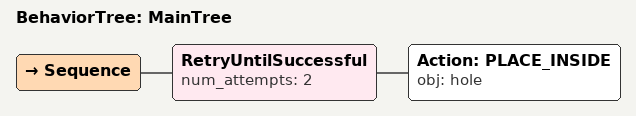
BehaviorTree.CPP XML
<root main_tree_to_execute="MainTree">
  <BehaviorTree ID="MainTree">
    <Sequence>
      <!-- Retry PLACE_INSIDE hole up to 2 attempts -->
      <RetryUntilSuccessful num_attempts="2">
        <!-- Place inside hole -->
        <Action ID="PLACE_INSIDE" obj="hole" />
      </RetryUntilSuccessful>

    </Sequence>
  </BehaviorTree>
</root>
